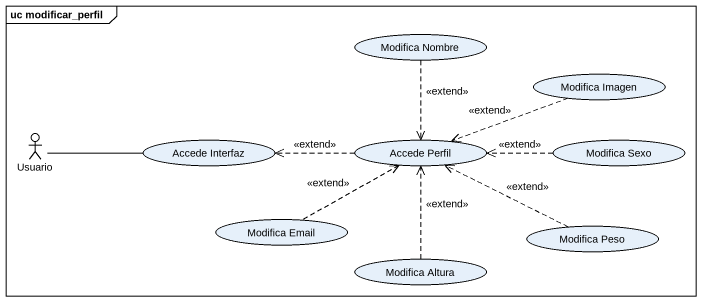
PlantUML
@startuml
mainframe uc modificar_perfil
usecase "Modifica Nombre" as Modifica_Nombre
usecase "Modifica Imagen" as Modifica_Imagen
actor Usuario
usecase "Accede Interfaz" as Accede_Interfaz
usecase "Accede Perfil" as Accede_Perfil
usecase "Modifica Sexo" as Modifica_Sexo
usecase "Modifica Email" as Modifica_Email
usecase "Modifica Peso" as Modifica_Peso
usecase "Modifica Altura" as Modifica_Altura
Modifica_Nombre ..> Accede_Perfil : <<extend>>
Modifica_Imagen .left.> Accede_Perfil : <<extend>>
Usuario -right- Accede_Interfaz
Accede_Perfil .left.> Accede_Interfaz : <<extend>>
Modifica_Sexo .left.> Accede_Perfil : <<extend>>
Modifica_Email .right.> Accede_Perfil : <<extend>>
Modifica_Peso .left.> Accede_Perfil : <<extend>>
Modifica_Altura .up.> Accede_Perfil : <<extend>>
@enduml
